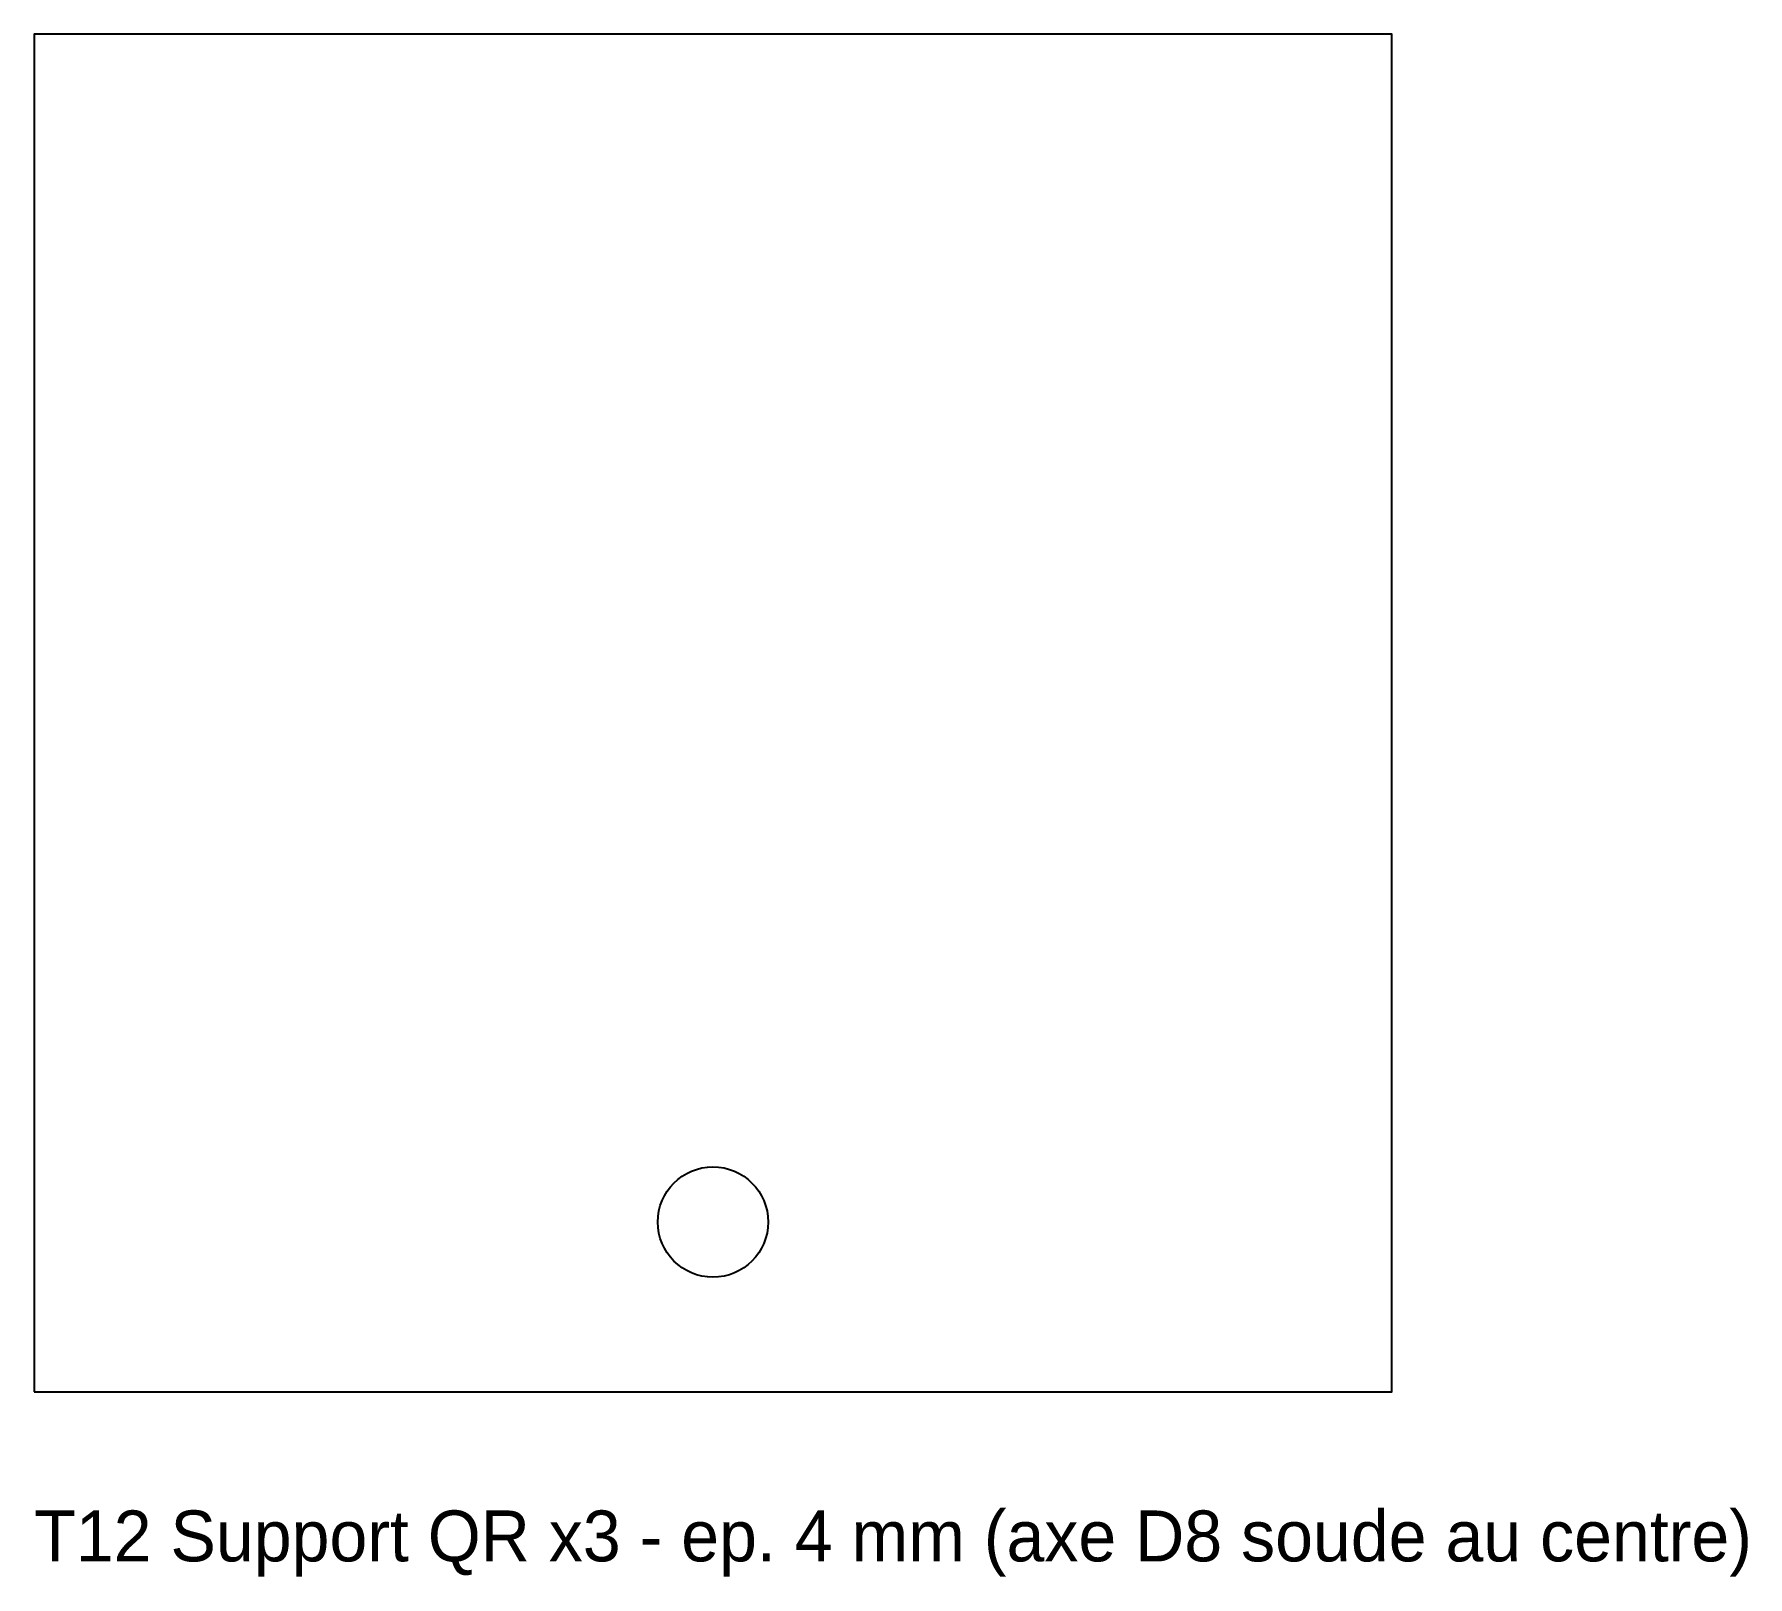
# Model space of a CAD drawing. Header units: millimetres. Extents: x 0 to 101, y -11 to 80.
import ezdxf

# ---------------------------------------------------------------- set-up
doc = ezdxf.new("R2010")
doc.units = ezdxf.units.MM
for name, color, linetype in [('CUT', 7, 'Continuous'), ('NOTE', 7, 'Continuous'), ('OUTLINE', 7, 'Continuous')]:
    doc.layers.add(name, color=color, linetype=linetype)

msp = doc.modelspace()

# ---------------------------------------------------------------- linework, layer by layer
at = {"layer": 'CUT'}
msp.add_circle((40, 10), 3.25, dxfattribs=at)
at = {"layer": 'OUTLINE'}
msp.add_lwpolyline([(0, 0), (80, 0), (80, 80), (0, 80)], close=True, dxfattribs=at)

# ---------------------------------------------------------------- texts
at = {"layer": 'NOTE'}
msp.add_text('T12 Support QR x3 - ep. 4 mm (axe D8 soude au centre)', height=3, dxfattribs=at).set_placement((0, -10))

doc.saveas('drawing.dxf')
